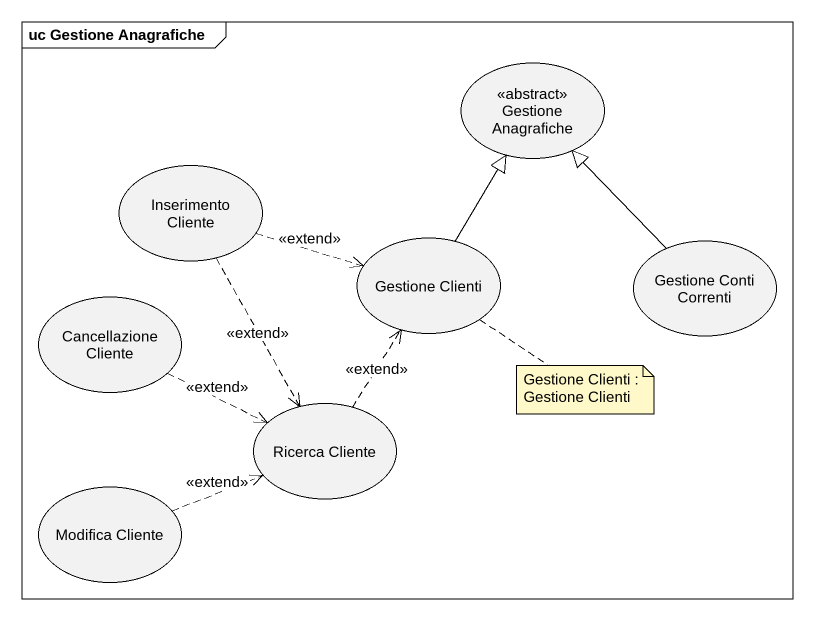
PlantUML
@startuml
mainframe uc Gestione Anagrafiche
usecase "Gestione Anagrafiche" as Gestione_Anagrafiche <<abstract>>
usecase "Inserimento Cliente" as Inserimento_Cliente
usecase "Gestione Clienti" as Gestione_Clienti
usecase "Gestione Conti Correnti" as Gestione_Conti_Correnti
usecase "Cancellazione Cliente" as Cancellazione_Cliente
usecase "Ricerca Cliente" as Ricerca_Cliente
usecase "Modifica Cliente" as Modifica_Cliente
Inserimento_Cliente .right.> Gestione_Clienti : <<extend>>
Inserimento_Cliente ..> Ricerca_Cliente : <<extend>>
Gestione_Clienti -up-|> Gestione_Anagrafiche
Gestione_Conti_Correnti -up-|> Gestione_Anagrafiche
Cancellazione_Cliente .right.> Ricerca_Cliente : <<extend>>
Ricerca_Cliente .up.> Gestione_Clienti : <<extend>>
Modifica_Cliente .right.> Ricerca_Cliente : <<extend>>
note bottom of Gestione_Clienti : Gestione Clienti : Gestione Clienti
@enduml
